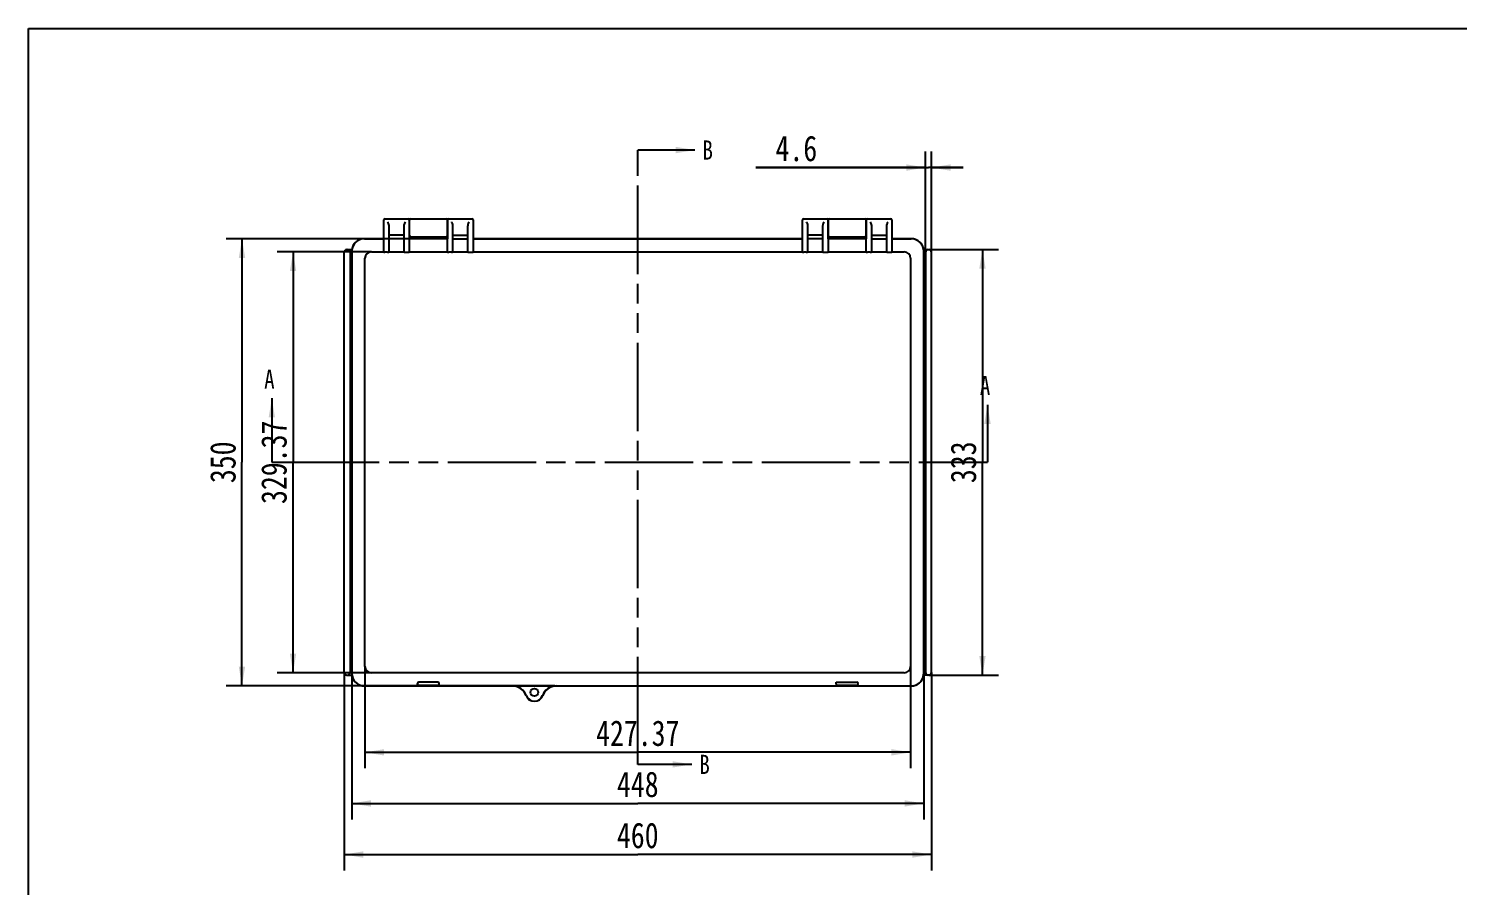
# Model space of a CAD drawing. Header units: millimetres. Extents: x 0 to 559, y 0 to 432.
# Drawn here: x 0 to 223.8, y 297.7 to 431.8 of the extents above; entities that cross this region are included whole.
import ezdxf

# ---------------------------------------------------------------- set-up
doc = ezdxf.new("R2010")
doc.units = ezdxf.units.MM
doc.header["$LTSCALE"] = 30.734
doc.linetypes.add('PHANTOM', pattern=[0.8, 0.45, -0.05, 0.1, -0.05, 0.1, -0.05])
doc.layers.get('0').update_dxf_attribs({"linetype": 'CONTINUOUS'})
doc.layers.add('02___PRT_ALL_AXES', color=7, linetype='CONTINUOUS')
doc.styles.get("Standard").update_dxf_attribs({"font": 'txt', "width": 0.8})
doc.dimstyles.new('DIMSTYLE_1', dxfattribs={"dimtxt": 4, "dimasz": 3, "dimexe": 0.18, "dimexo": 0.0625, "dimgap": 0.09, "dimtad": 1, "dimlfac": 5, "dimdsep": 46, "dimtxsty": 'Standard', "dimblk": '_FILLED', "dimblk1": '_FILLED', "dimblk2": '_FILLED', "dimcen": 0.09, "dimadec": 0, "dimazin": 0, "dimtfac": 1, "dimtofl": 0, "dimtmove": 0, "dimatfit": 3, "dimldrblk": '_FILLED', "dimfxl": 1, "dimtolj": 1, "dimarcsym": 0})
doc.dimstyles.get("Standard").update_dxf_attribs({"dimtxt": 4, "dimasz": 3, "dimexe": 0.18, "dimexo": 0.0625, "dimgap": 0.09, "dimtad": 1, "dimdsep": 46, "dimtxsty": 'Standard', "dimblk": '_FILLED', "dimblk1": '_FILLED', "dimblk2": '_FILLED', "dimcen": 0.09, "dimadec": 0, "dimazin": 0, "dimtp": 0.01, "dimtm": 0.01, "dimtfac": 1, "dimtofl": 0, "dimtmove": 0, "dimatfit": 3, "dimldrblk": '_FILLED', "dimfxl": 1, "dimtolj": 1, "dimarcsym": 0})

# ---------------------------------------------------------------- blocks, each defined once
blk = doc.blocks.new('_FILLED')
at = {"color": 0, "linetype": 'ByBlock'}
blk.add_solid([(0, 0), (-1, 0.167), (-1, -0.167)], dxfattribs=at)
blk = doc.blocks.new('*D1')
at = {"color": 7, "linetype": 'Continuous'}
for p, q in [((49.43, 331.01), (49.43, 300.01)), ((141.43, 331.01), (141.43, 300.01)), ((49.43, 302.51), (95.43, 302.51)), ((141.43, 302.51), (95.43, 302.51))]:
    blk.add_line(p, q, dxfattribs=at)
at = {"color": 7, "linetype": 'Continuous', "xscale": 3, "yscale": 3, "zscale": 3, "rotation": 180}
blk.add_blockref('_FILLED', (49.43, 302.51), dxfattribs=at)
at = {"color": 7, "linetype": 'Continuous', "xscale": 3, "yscale": 3, "zscale": 3}
blk.add_blockref('_FILLED', (141.43, 302.51), dxfattribs=at)
at = {"color": 7, "linetype": 'Continuous', "insert": (95.43, 307.51), "char_height": 4, "width": 9.6, "attachment_point": 2, "line_spacing_factor": 0.9}
blk.add_mtext('460', dxfattribs=at)
blk = doc.blocks.new('*D2')
at = {"color": 7, "linetype": 'Continuous'}
for p, q in [((65.61, 398.91), (30.93, 398.91)), ((33.43, 398.91), (33.43, 363.91)), ((33.43, 328.91), (33.43, 363.91)), ((82.41, 328.91), (30.93, 328.91))]:
    blk.add_line(p, q, dxfattribs=at)
at = {"color": 7, "linetype": 'Continuous', "xscale": 3, "yscale": 3, "zscale": 3}
for p, rotation in [((33.43, 398.91), 90), ((33.43, 328.91), 270)]:
    blk.add_blockref('_FILLED', p, dxfattribs=dict(at, rotation=rotation))
at = {"color": 7, "linetype": 'Continuous', "insert": (28.43, 363.91), "char_height": 4, "width": 9.6, "attachment_point": 2, "rotation": 90, "line_spacing_factor": 0.9}
blk.add_mtext('350', dxfattribs=at)
blk = doc.blocks.new('*D4')
at = {"color": 7, "linetype": 'Continuous'}
for p, q in [((52.7, 331.97), (52.7, 316.01)), ((138.17, 331.97), (138.17, 316.01)), ((52.7, 318.51), (95.43, 318.51)), ((138.17, 318.51), (95.43, 318.51))]:
    blk.add_line(p, q, dxfattribs=at)
at = {"color": 7, "linetype": 'Continuous', "xscale": 3, "yscale": 3, "zscale": 3, "rotation": 180}
blk.add_blockref('_FILLED', (52.7, 318.51), dxfattribs=at)
at = {"color": 7, "linetype": 'Continuous', "xscale": 3, "yscale": 3, "zscale": 3}
blk.add_blockref('_FILLED', (138.17, 318.51), dxfattribs=at)
at = {"color": 7, "linetype": 'Continuous', "insert": (95.43, 323.51), "char_height": 4, "width": 19.2, "attachment_point": 2, "line_spacing_factor": 0.9}
blk.add_mtext('427.37', dxfattribs=at)
blk = doc.blocks.new('*D5')
at = {"color": 7, "linetype": 'Continuous'}
for p, q in [((53.7, 396.84), (38.93, 396.84)), ((41.43, 396.84), (41.43, 363.91)), ((41.43, 330.97), (41.43, 363.91)), ((53.7, 330.97), (38.93, 330.97))]:
    blk.add_line(p, q, dxfattribs=at)
at = {"color": 7, "linetype": 'Continuous', "xscale": 3, "yscale": 3, "zscale": 3}
for p, rotation in [((41.43, 396.84), 90), ((41.43, 330.97), 270)]:
    blk.add_blockref('_FILLED', p, dxfattribs=dict(at, rotation=rotation))
at = {"color": 7, "linetype": 'Continuous', "insert": (36.43, 363.91), "char_height": 4, "width": 19.2, "attachment_point": 2, "rotation": 90, "line_spacing_factor": 0.9}
blk.add_mtext('329.37', dxfattribs=at)
blk = doc.blocks.new('*D6')
at = {"color": 7, "linetype": 'Continuous'}
for p, q in [((140.51, 396.81), (140.51, 412.55)), ((141.43, 396.81), (141.43, 412.55)), ((140.51, 410.05), (113.94, 410.05)), ((113.94, 410.05), (140.97, 410.05)), ((146.43, 410.05), (140.97, 410.05)), ((141.43, 410.05), (146.43, 410.05))]:
    blk.add_line(p, q, dxfattribs=at)
at = {"color": 7, "linetype": 'Continuous', "xscale": 3, "yscale": 3, "zscale": 3}
blk.add_blockref('_FILLED', (140.51, 410.05), dxfattribs=at)
at = {"color": 7, "linetype": 'Continuous', "xscale": 3, "yscale": 3, "zscale": 3, "rotation": 180}
blk.add_blockref('_FILLED', (141.43, 410.05), dxfattribs=at)
at = {"color": 7, "linetype": 'Continuous', "insert": (123.54, 415.05), "char_height": 4, "width": 9.6, "attachment_point": 3, "line_spacing_factor": 0.9}
blk.add_mtext('4.6', dxfattribs=at)
blk = doc.blocks.new('*D7')
at = {"color": 7, "linetype": 'Continuous'}
for p, q in [((50.63, 330.91), (50.63, 308.01)), ((140.23, 330.91), (140.23, 308.01)), ((50.63, 310.51), (95.43, 310.51)), ((140.23, 310.51), (95.43, 310.51))]:
    blk.add_line(p, q, dxfattribs=at)
at = {"color": 7, "linetype": 'Continuous', "xscale": 3, "yscale": 3, "zscale": 3, "rotation": 180}
blk.add_blockref('_FILLED', (50.63, 310.51), dxfattribs=at)
at = {"color": 7, "linetype": 'Continuous', "xscale": 3, "yscale": 3, "zscale": 3}
blk.add_blockref('_FILLED', (140.23, 310.51), dxfattribs=at)
at = {"color": 7, "linetype": 'Continuous', "insert": (95.43, 315.51), "char_height": 4, "width": 9.6, "attachment_point": 2, "line_spacing_factor": 0.9}
blk.add_mtext('448', dxfattribs=at)
blk = doc.blocks.new('*D8')
at = {"color": 7, "linetype": 'Continuous'}
for p, q in [((141.03, 397.21), (151.93, 397.21)), ((149.43, 397.21), (149.43, 363.91)), ((149.43, 330.61), (149.43, 363.91)), ((141.03, 330.61), (151.93, 330.61))]:
    blk.add_line(p, q, dxfattribs=at)
at = {"color": 7, "linetype": 'Continuous', "xscale": 3, "yscale": 3, "zscale": 3}
for p, rotation in [((149.43, 397.21), 90), ((149.43, 330.61), 270)]:
    blk.add_blockref('_FILLED', p, dxfattribs=dict(at, rotation=rotation))
at = {"color": 7, "linetype": 'Continuous', "insert": (144.43, 363.91), "char_height": 4, "width": 9.6, "attachment_point": 2, "rotation": 90, "line_spacing_factor": 0.9}
blk.add_mtext('333', dxfattribs=at)

msp = doc.modelspace()

# ---------------------------------------------------------------- linework, layer by layer
at = {"color": 7, "linetype": 'Continuous'}
for p, q in [((0, 0), (0, 431.8)), ((0, 431.8), (558.8, 431.8)), ((98.4338, 412.789), (95.4338, 412.789)), ((55.6338, 396.788), (55.6338, 401.8467)), ((56.4338, 400.8625), (56.4338, 396.788)), ((58.8338, 396.788), (58.8338, 400.8625)), ((59.6338, 401.8467), (59.6338, 396.788)), ((59.6538, 398.9067), (59.6538, 401.8467)), ((65.6138, 401.8459), (65.6138, 398.9067)), ((65.6338, 396.788), (65.6338, 401.8467)), ((66.4338, 400.8625), (66.4338, 396.788)), ((68.8338, 396.788), (68.8338, 400.8625)), ((69.6338, 401.8467), (69.6338, 396.788)), ((121.2338, 396.788), (121.2338, 401.8467)), ((122.0338, 400.8625), (122.0338, 396.788)), ((124.4338, 396.788), (124.4338, 400.8625)), ((125.2338, 401.8467), (125.2338, 396.788)), ((125.2538, 398.9067), (125.2538, 401.8467)), ((131.2138, 401.8459), (131.2138, 398.9067)), ((131.2338, 396.788), (131.2338, 401.8467)), ((132.0338, 400.8625), (132.0338, 396.788)), ((134.4338, 396.788), (134.4338, 400.8625)), ((135.2338, 401.8467), (135.2338, 396.788)), ((52.6106, 398.9067), (55.6338, 398.9067)), ((58.8338, 399.4818), (56.4338, 399.4818)), ((58.8338, 398.8774), (56.4338, 398.8774)), ((59.6338, 398.9067), (59.6538, 398.9067)), ((59.8538, 399.2067), (65.4138, 399.2067)), ((65.6138, 398.9067), (65.6338, 398.9067)), ((66.4338, 399.4818), (68.8338, 399.4818)), ((66.4338, 398.8774), (68.8338, 398.8774)), ((69.6338, 398.9067), (121.2338, 398.9067)), ((124.4338, 399.4818), (122.0338, 399.4818)), ((124.4338, 398.8774), (122.0338, 398.8774)), ((125.2338, 398.9067), (125.2538, 398.9067)), ((125.4538, 399.2067), (131.0138, 399.2067)), ((131.2138, 398.9067), (131.2338, 398.9067)), ((132.0338, 399.4818), (134.4338, 399.4818)), ((132.0338, 398.8774), (134.4338, 398.8774)), ((135.2338, 398.9067), (138.257, 398.9067)), ((49.4338, 331.0066), (49.4338, 396.8069)), ((49.8337, 397.2067), (50.6338, 397.2067)), ((50.3538, 396.8068), (50.3538, 331.0067)), ((50.6338, 396.908), (50.6338, 330.9055)), ((53.6961, 396.8439), (55.6338, 396.8439)), ((56.2338, 396.781), (55.8338, 396.781)), ((56.4338, 396.8439), (58.8338, 396.8439)), ((59.0338, 396.781), (59.4338, 396.781)), ((59.6338, 396.8439), (65.6338, 396.8439)), ((66.2338, 396.781), (65.8338, 396.781)), ((66.4338, 396.8439), (68.8338, 396.8439)), ((69.0338, 396.781), (69.4338, 396.781)), ((69.6338, 396.8439), (121.2338, 396.8439)), ((121.8338, 396.781), (121.4338, 396.781)), ((122.0338, 396.8439), (124.4338, 396.8439)), ((124.6338, 396.781), (125.0338, 396.781)), ((125.2338, 396.8439), (131.2338, 396.8439)), ((131.8338, 396.781), (131.4338, 396.781)), ((132.0338, 396.8439), (134.4338, 396.8439)), ((134.6338, 396.781), (135.0338, 396.781)), ((135.2338, 396.8439), (137.1716, 396.8439)), ((140.2338, 397.2067), (141.034, 397.2067)), ((140.2338, 330.9055), (140.2338, 396.908)), ((140.5138, 396.8068), (140.5138, 331.0067)), ((141.4338, 331.0066), (141.4338, 396.8069)), ((52.6967, 331.969), (52.6967, 395.8445)), ((138.171, 395.8445), (138.171, 331.969)), ((38.1074, 366.9067), (38.1074, 363.9067)), ((150.2181, 366.9067), (150.2181, 363.9067)), ((49.8337, 330.6067), (50.6338, 330.6067)), ((137.1716, 330.9696), (53.6961, 330.9696)), ((60.9338, 329.1872), (60.9338, 329.3067)), ((64.1338, 329.5067), (61.1338, 329.5067)), ((64.3338, 329.1872), (64.3338, 329.3067)), ((126.5338, 329.5067), (129.7338, 329.5067)), ((126.5338, 329.1872), (126.5338, 329.5067)), ((129.9338, 329.1872), (129.9338, 329.3067)), ((141.034, 330.6067), (140.2338, 330.6067)), ((52.6106, 328.9067), (76.0553, 328.9067)), ((64.1338, 328.9871), (61.1338, 328.9871)), ((76.008, 328.9347), (82.4597, 328.9347)), ((82.4124, 328.9067), (138.257, 328.9067)), ((129.7338, 328.9871), (126.7338, 328.9871)), ((98.4338, 316.6229), (95.4338, 316.6229))]:
    msp.add_line(p, q, dxfattribs=at)
at = {"color": 7, "linetype": 'PHANTOM'}
for p, q in [((95.4338, 409.789), (95.4338, 412.789)), ((95.4338, 319.6229), (95.4338, 409.789)), ((38.1074, 363.9067), (41.1074, 363.9067)), ((41.1074, 363.9067), (147.2181, 363.9067)), ((147.2181, 363.9067), (150.2181, 363.9067)), ((95.4338, 316.6229), (95.4338, 319.6229))]:
    msp.add_line(p, q, dxfattribs=at)
at = {"color": 7, "linetype": 'Continuous'}
for centre, radius, start, end in [((55.8338, 401.8467), 0.2, 90, 180), ((59.4338, 401.8467), 0.2, 0, 90), ((59.8538, 401.8467), 0.2, 90, 180), ((65.4138, 401.8467), 0.2, 0, 90), ((65.8338, 401.8467), 0.2, 90, 180), ((69.4338, 401.8467), 0.2, 0, 90), ((121.4338, 401.8467), 0.2, 90, 180), ((125.0338, 401.8467), 0.2, 0, 90), ((125.4538, 401.8467), 0.2, 90, 180), ((131.0138, 401.8467), 0.2, 0, 90), ((131.4338, 401.8467), 0.2, 90, 180), ((135.0338, 401.8467), 0.2, 0, 90), ((59.8538, 399.4067), 0.2, 180, 270), ((65.4138, 399.4067), 0.2, 270, 360), ((125.4538, 399.4067), 0.2, 180, 270), ((131.0138, 399.4067), 0.2, 270, 360), ((49.8337, 396.8069), 0.3999, 89.990218, 180.009782), ((141.034, 396.8069), 0.3999, 359.990218, 90.009782), ((49.8337, 331.0066), 0.3999, 179.990218, 270.009782), ((61.1338, 329.3067), 0.2, 90, 180), ((64.1338, 329.3067), 0.2, 0, 90), ((129.7338, 329.3067), 0.2, 0, 90), ((141.034, 331.0066), 0.3999, 269.990218, 0.009782), ((75.7011, 326.5067), 2.4, 21.618272, 90), ((75.6902, 326.5347), 2.4209, 21.165881, 82.457116), ((75.6902, 326.5347), 2.4, 21.165881, 81.249335), ((79.2338, 327.9067), 1.4, 201.165881, 338.834119), ((79.2338, 327.9067), 1.3791, 201.165881, 338.834119), ((82.7775, 326.5347), 2.4209, 97.542884, 158.834119), ((82.7665, 326.5067), 2.4, 90, 158.381728), ((82.7775, 326.5347), 2.4, 98.750665, 158.834119)]:
    msp.add_arc(centre, radius, start, end, dxfattribs=at)
for centre, major_axis, ratio, start_param, end_param in [((52.612, 396.906), (1.4152, -1.4152), 0.999315, 8.63972241, 10.05965585), ((52.6351, 396.9055), (-1.4159, 1.4159), 0.99878277, -0.25806216, 0.00031296), ((52.6351, 396.9055), (1.4159, -1.4159), 0.99878277, 2.62391587, 2.88353049), ((52.6351, 396.9055), (-1.4159, 1.4159), 0.99878277, -0.64517287, -0.51767678), ((52.6351, 396.9055), (1.4159, -1.4159), 0.99878277, 2.36761761, 2.49641978), ((52.6351, 396.9055), (-1.4159, 1.4159), 0.99878277, -0.78478918, -0.77397504), ((138.2326, 396.9055), (1.4159, 1.4159), 0.99878277, -0.78478918, 0.78478918), ((138.2557, 396.906), (-1.4152, -1.4152), 0.999315, 8.78990007, 10.20983351), ((49.9538, 396.8067), (0.2829, 0.2829), 0.99969546, -0.78524587, 0.78524587), ((52.6351, 396.9055), (-1.4159, 1.4159), 0.99878277, 0.63622952, 0.78478918), ((52.6351, 396.9055), (1.4159, -1.4159), 0.99878277, -3.14127969, -2.50536314), ((53.6973, 395.8433), (-0.708, 0.708), 0.99878277, -0.78478918, 0.78478918), ((55.8338, 396.788), (0.2, 0), 0.03492077, -3.14159265, -1.57079633), ((56.2338, 396.788), (0.2, 0), 0.03492077, -1.57079633, 0), ((59.0338, 396.788), (0.2, 0), 0.03492077, -3.14159265, -1.57079633), ((59.4338, 396.788), (0.2, 0), 0.03492077, -1.57079633, 0), ((65.8338, 396.788), (0.2, 0), 0.03492077, -3.14159265, -1.57079633), ((66.2338, 396.788), (0.2, 0), 0.03492077, -1.57079633, 0), ((69.0338, 396.788), (0.2, 0), 0.03492077, -3.14159265, -1.57079633), ((69.4338, 396.788), (0.2, 0), 0.03492077, -1.57079633, 0), ((121.4338, 396.788), (0.2, 0), 0.03492077, -3.14159265, -1.57079633), ((121.8338, 396.788), (0.2, 0), 0.03492077, -1.57079633, 0), ((124.6338, 396.788), (0.2, 0), 0.03492077, -3.14159265, -1.57079633), ((125.0338, 396.788), (0.2, 0), 0.03492077, -1.57079633, 0), ((131.4338, 396.788), (0.2, 0), 0.03492077, -3.14159265, -1.57079633), ((131.8338, 396.788), (0.2, 0), 0.03492077, -1.57079633, 0), ((134.6338, 396.788), (0.2, 0), 0.03492077, -3.14159265, -1.57079633), ((135.0338, 396.788), (0.2, 0), 0.03492077, -1.57079633, 0), ((137.1704, 395.8433), (0.708, 0.708), 0.99878277, -0.78478918, 0.78478918), ((140.9139, 396.8067), (0.2829, -0.2829), 0.99969546, 2.35634678, 3.92683852), ((53.6973, 331.9702), (0.708, 0.708), 0.99878277, -3.92638183, -2.35680348), ((137.1704, 331.9702), (-0.708, 0.708), 0.99878277, -3.92638183, -2.35680348), ((49.9538, 331.0068), (0.2829, -0.2829), 0.99969546, -0.78524587, 0.78524587), ((52.6351, 330.908), (1.4159, 1.4159), 0.99878277, -3.92638183, -2.35680348), ((52.612, 330.9074), (1.4152, 1.4152), 0.999315, 8.78990007, 10.20983351), ((61.1338, 329.1872), (0, 0.2001), 0.99939083, 7.85398163, 9.42477796), ((64.1338, 329.1872), (0, -0.2001), 0.99939083, 6.28318531, 7.85398163), ((126.7338, 329.1872), (0, 0.2001), 0.99939083, 1.57079633, 3.14159265), ((129.7338, 329.1872), (0, -0.2001), 0.99939083, 6.28318531, 7.85398163), ((138.2326, 330.908), (1.4159, -1.4159), 0.99878277, -0.77397504, -0.28507153), ((138.2557, 330.9074), (-1.4152, 1.4152), 0.999315, 8.63972241, 10.05965585), ((138.2326, 330.908), (-1.4159, 1.4159), 0.99878277, -3.42666418, -3.39965482), ((138.2326, 330.908), (1.4159, -1.4159), 0.99878277, -0.25806216, 0.00031296), ((138.2326, 330.908), (-1.4159, 1.4159), 0.99878277, -3.14127969, -2.61847226), ((138.2326, 330.908), (1.4159, -1.4159), 0.99878277, 0.5231204, 0.78478918), ((140.9139, 331.0068), (0.2829, 0.2829), 0.99969546, 2.35634678, 3.92683852), ((75.6902, 327.599), (0, 1.4194), 0.66158896, -0.39935064, -0.34523561), ((82.7775, 327.599), (0, 1.4194), 0.66158896, 0.34523561, 0.39935064), ((138.2326, 330.908), (-1.4159, 1.4159), 0.99878277, -3.92638183, -3.9155677)]:
    msp.add_ellipse(centre, major_axis=major_axis, ratio=ratio, start_param=start_param, end_param=end_param, dxfattribs=at)
for points, knots in [([(56.2338, 401.5459), (56.258, 401.4968), (56.3574, 401.2815), (56.4338, 401.0459), (56.4338, 400.8625)], [0, 0, 0, 0, 0.22980801, 1, 1, 1, 1]), ([(58.8338, 400.8625), (58.8338, 400.9266), (58.8641, 401.1652), (58.9567, 401.3892), (59.0338, 401.5459)], [0, 0, 0, 0, 0.26861576, 1, 1, 1, 1]), ([(66.2338, 401.5459), (66.258, 401.4968), (66.3574, 401.2815), (66.4338, 401.0459), (66.4338, 400.8625)], [0, 0, 0, 0, 0.22980801, 1, 1, 1, 1]), ([(68.8338, 400.8625), (68.8338, 400.9266), (68.8641, 401.1652), (68.9567, 401.3892), (69.0338, 401.5459)], [0, 0, 0, 0, 0.26861576, 1, 1, 1, 1]), ([(121.8338, 401.5459), (121.858, 401.4968), (121.9574, 401.2815), (122.0338, 401.0459), (122.0338, 400.8625)], [0, 0, 0, 0, 0.22980801, 1, 1, 1, 1]), ([(124.4338, 400.8625), (124.4338, 400.9266), (124.4641, 401.1652), (124.5567, 401.3892), (124.6338, 401.5459)], [0, 0, 0, 0, 0.26861576, 1, 1, 1, 1]), ([(131.8338, 401.5459), (131.858, 401.4968), (131.9574, 401.2815), (132.0338, 401.0459), (132.0338, 400.8625)], [0, 0, 0, 0, 0.22980801, 1, 1, 1, 1]), ([(134.4338, 400.8625), (134.4338, 400.9266), (134.4641, 401.1652), (134.5567, 401.3892), (134.6338, 401.5459)], [0, 0, 0, 0, 0.26861576, 1, 1, 1, 1]), ([(61.1338, 328.9578), (61.0874, 328.9599), (60.9824, 329.0024), (60.9338, 329.1111), (60.9338, 329.1687)], [0, 0, 0, 0, 0.44663468, 1, 1, 1, 1]), ([(64.3179, 329.0888), (64.3095, 329.0682), (64.269, 329.0007), (64.1893, 328.9604), (64.1338, 328.9578)], [0, 0, 0, 0, 0.28693205, 1, 1, 1, 1])]:
    msp.add_open_spline(points, degree=3, knots=knots, dxfattribs=at)
at = {"layer": '02___PRT_ALL_AXES', "color": 7, "linetype": 'Continuous'}
for p, q in [((55.8338, 402.0467), (59.4338, 402.0467)), ((59.8538, 402.0467), (65.4138, 402.0467)), ((65.8338, 402.0467), (69.4338, 402.0467)), ((121.4338, 402.0467), (125.0338, 402.0467)), ((125.4538, 402.0467), (131.0138, 402.0467)), ((131.4338, 402.0467), (135.0338, 402.0467)), ((55.6338, 398.9067), (52.6326, 398.9067)), ((65.6338, 398.9067), (59.6338, 398.9067)), ((121.2338, 398.9067), (69.6338, 398.9067)), ((131.2338, 398.9067), (125.2338, 398.9067)), ((138.2351, 398.9067), (135.2338, 398.9067))]:
    msp.add_line(p, q, dxfattribs=at)
msp.add_circle((79.2338, 327.9067), 0.6, dxfattribs=at)

# ---------------------------------------------------------------- texts
at = {"color": 7, "linetype": 'Continuous', "char_height": 3, "width": 2.4, "attachment_point": 1, "line_spacing_factor": 0.9}
for s, insert in [('B', (105.5773, 414.289)), ('A', (36.9074, 378.4239)), ('A', (149.0181, 377.4274)), ('B', (105.079, 318.1229))]:
    msp.add_mtext(s, dxfattribs=dict(at, insert=insert))

# ---------------------------------------------------------------- dimensions: what is measured, and where the dimension line sits
at = {"color": 7, "linetype": 'Continuous'}
for base, p1, p2, picture, middle in [((141.4338, 410.0467), (140.5138, 396.8068), (141.4338, 396.8069), '*D6', (109.1438, 413.0467)), ((138.171, 318.5067), (52.6967, 331.969), (138.171, 331.969), '*D4', (85.8338, 321.5067)), ((141.4338, 302.5067), (49.4338, 331.0066), (141.4338, 331.0066), '*D1', (90.6338, 305.5067)), ((140.2338, 310.5067), (50.6338, 330.9055), (140.2338, 330.9055), '*D7', (90.6338, 313.5067))]:
    dim = msp.add_linear_dim(base=base, p1=p1, p2=p2, dimstyle='DIMSTYLE_1', dxfattribs=at)
    dim.commit()
    dim.dimension.update_dxf_attribs({"geometry": picture, "text_midpoint": middle, "dimtype": 160})
for base, p1, p2, picture, middle in [((33.4338, 328.9067), (65.6138, 398.9067), (82.4124, 328.9067), '*D2', (32.5846, 359.6155)), ((41.4338, 330.9696), (53.6961, 396.8439), (53.6961, 330.9696), '*D5', (42.7354, 355.3244)), ((149.4338, 330.6067), (141.034, 397.2067), (141.034, 330.6067), '*D8', (148.5846, 359.6155))]:
    dim = msp.add_linear_dim(base=base, p1=p1, p2=p2, angle=270, dimstyle='DIMSTYLE_1', dxfattribs=at)
    dim.commit()
    dim.dimension.update_dxf_attribs({"geometry": picture, "text_midpoint": middle, "dimtype": 160})

# ---------------------------------------------------------------- leaders
for points in [[(104.3773, 412.789), (98.4338, 412.789)], [(38.1074, 373.9239), (38.1074, 366.9067)], [(150.2181, 372.9274), (150.2181, 366.9067)], [(103.879, 316.6229), (98.4338, 316.6229)]]:
    msp.add_leader(points, dimstyle='Standard', override={"dimtad": 0}, dxfattribs=at)

doc.saveas('drawing.dxf')
